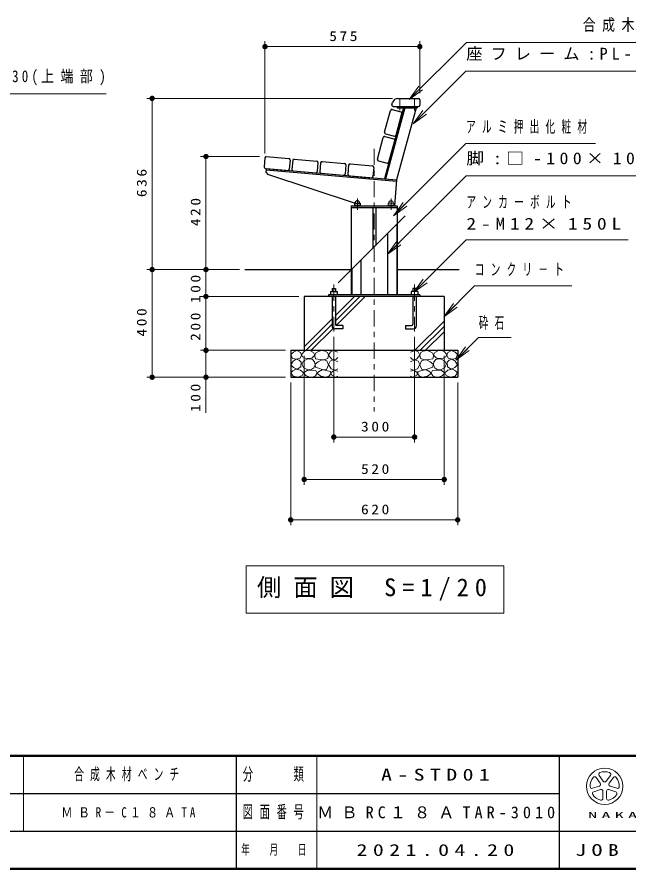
# Model space of a CAD drawing. Units: millimetres on the paper, scale 1:20. Extents: x -365 to 0, y 0 to 257.
# Drawn here: x -170.7 to -57.1, y 0 to 158.3 of the extents above; entities that cross this region are included whole.
import ezdxf

# ---------------------------------------------------------------- set-up
doc = ezdxf.new("R2010")
doc.units = ezdxf.units.MM
doc.linetypes.add('USER1', pattern=[4.5, 2.5, -2])
doc.linetypes.add('USER2', pattern=[6, 3, -1, 1, -1])
doc.layers.add('1_20', color=7, linetype='Continuous', lineweight=25)
doc.layers.add('LY_5', color=7, linetype='Continuous', lineweight=13)
doc.layers.add('99', color=7, linetype='Continuous')
doc.styles.add('ＭＳ ゴシック', font='')
doc.styles.get('ＭＳ ゴシック').set_extended_font_data('MS Gothic')

# ---------------------------------------------------------------- blocks, each defined once
blk = doc.blocks.new('filled_dot')
at = {"color": 0, "linetype": 'Continuous', "lineweight": -2, "const_width": 1.25}
blk.add_lwpolyline([(-0.625, 0, 1), (0.625, 0, 1)], format="xyb", close=True, dxfattribs=at)

msp = doc.modelspace()

# ---------------------------------------------------------------- linework, layer by layer
at = {"layer": '1_20', "lineweight": 13}
for p, q in [((-124.655, 132.935), (-124.655, 153.771)), ((-95.905, 144.153), (-95.905, 153.771)), ((-124.655, 152.771), (-95.905, 152.771)), ((-97.87, 142.945), (-96.102, 145.42)), ((-97.87, 142.945), (-95.748, 145.067)), ((-95.395, 144.713), (-97.87, 142.945)), ((-100.985, 143.153), (-146.609, 143.153)), ((-145.609, 111.353), (-145.609, 143.153)), ((-97.111, 138.453), (-95.344, 140.928)), ((-97.111, 138.453), (-94.99, 140.574)), ((-94.636, 140.221), (-97.111, 138.453)), ((-125.655, 132.353), (-136.609, 132.353)), ((-135.609, 111.353), (-135.609, 132.353)), ((-100.782, 121.357), (-99.015, 123.832)), ((-100.782, 121.357), (-98.661, 123.478)), ((-98.307, 123.124), (-100.782, 121.357)), ((-101.875, 114.197), (-100.107, 116.672)), ((-101.875, 114.197), (-99.753, 116.319)), ((-99.4, 115.965), (-101.875, 114.197)), ((-129.396, 111.353), (-146.609, 111.353)), ((-145.609, 91.353), (-145.609, 111.353)), ((-129.396, 111.353), (-136.609, 111.353)), ((-135.609, 106.353), (-135.609, 111.353)), ((-97.024, 107.123), (-95.256, 109.598)), ((-97.024, 107.123), (-94.902, 109.244)), ((-94.549, 108.89), (-97.024, 107.123)), ((-118.375, 106.353), (-136.609, 106.353)), ((-135.609, 96.353), (-135.609, 106.353)), ((-111.603, 102.779), (-108.028, 106.353)), ((-111.555, 101.836), (-107.038, 106.353)), ((-111.422, 100.98), (-106.048, 106.353)), ((-91.444, 102.601), (-89.676, 105.076)), ((-91.444, 102.601), (-89.323, 104.722)), ((-88.969, 104.369), (-91.444, 102.601)), ((-117.375, 97.007), (-112.219, 102.163)), ((-96.815, 96.353), (-91.375, 101.794)), ((-117.038, 96.353), (-112.186, 101.205)), ((-116.048, 96.353), (-112.067, 100.335)), ((-95.825, 96.353), (-91.375, 100.804)), ((-94.835, 96.353), (-91.375, 99.814)), ((-111.875, 98.836), (-111.875, 79.24)), ((-96.875, 98.836), (-96.875, 79.24)), ((-89.196, 94.523), (-87.428, 96.998)), ((-89.196, 94.523), (-87.074, 96.644)), ((-120.875, 96.353), (-136.609, 96.353)), ((-135.609, 84.753), (-135.609, 96.353)), ((-117.375, 95.353), (-117.375, 71.355)), ((-91.375, 95.353), (-91.375, 71.355)), ((-86.721, 96.291), (-89.196, 94.523)), ((-120.875, 91.353), (-146.609, 91.353)), ((-119.875, 90.353), (-119.875, 63.854)), ((-88.875, 90.353), (-88.875, 63.854)), ((-96.875, 80.24), (-111.875, 80.24)), ((-91.375, 72.355), (-117.375, 72.355)), ((-88.875, 64.854), (-119.875, 64.854)), ((-128.131, 56.32), (-128.131, 47.52)), ((-80.331, 56.32), (-128.131, 56.32)), ((-80.331, 47.52), (-80.331, 56.32)), ((-128.131, 47.52), (-80.331, 47.52))]:
    msp.add_line(p, q, dxfattribs=at)
at = {"layer": '1_20', "color": 1}
for p, q in [((-99.985, 143.153), (-96.155, 143.153)), ((-95.905, 142.903), (-95.905, 141.903)), ((-98.937, 141.428), (-102.48, 128.205)), ((-98.704, 141.428), (-102.253, 128.185)), ((-101.07, 141.968), (-100.951, 142.412)), ((-100.829, 141.653), (-96.155, 141.653)), ((-96.608, 141.428), (-100.204, 128.006)), ((-100.127, 141.653), (-100.127, 141.428)), ((-100.127, 141.428), (-96.377, 141.428)), ((-96.377, 141.653), (-96.377, 141.428)), ((-124.411, 129.396), (-124.348, 130.118)), ((-124.368, 129.894), (-100.224, 127.781)), ((-124.348, 130.118), (-100.204, 128.006)), ((-124.411, 129.396), (-124.113, 129.04)), ((-108.025, 123.67), (-124.113, 129.04)), ((-100.204, 128.006), (-100.625, 123.203))]:
    msp.add_line(p, q, dxfattribs=at)
at = {"layer": '1_20', "color": 1, "linetype": 'USER2', "lineweight": 13}
for p, q in [((-99.627, 143.153), (-99.627, 140.901)), ((-96.877, 143.153), (-96.877, 140.901))]:
    msp.add_line(p, q, dxfattribs=at)
at = {"layer": '1_20'}
for p, q in [((-102.435, 136.875), (-101.348, 140.932)), ((-101.042, 141.109), (-99.4, 140.669)), ((-100.31, 136.306), (-99.223, 140.363)), ((-102.258, 136.569), (-100.616, 136.129)), ((-103.781, 131.852), (-102.694, 135.909)), ((-102.387, 136.086), (-100.745, 135.646)), ((-101.656, 131.283), (-100.569, 135.34)), ((-124.676, 132.104), (-124.825, 130.411)), ((-124.406, 132.331), (-120.222, 131.965)), ((-119.994, 131.694), (-120.142, 130.001)), ((-119.496, 131.651), (-119.644, 129.957)), ((-119.225, 131.878), (-115.041, 131.512)), ((-114.045, 131.425), (-109.861, 131.059)), ((-103.604, 131.546), (-101.962, 131.106)), ((-124.597, 130.14), (-120.413, 129.774)), ((-114.814, 131.241), (-114.962, 129.548)), ((-114.316, 131.198), (-114.464, 129.504)), ((-109.634, 130.788), (-109.782, 129.094)), ((-109.136, 130.744), (-109.284, 129.051)), ((-108.865, 130.972), (-104.681, 130.606)), ((-104.454, 130.335), (-104.602, 128.641)), ((-119.417, 129.686), (-115.233, 129.32)), ((-114.237, 129.233), (-110.053, 128.867)), ((-109.057, 128.78), (-104.873, 128.414)), ((-108.025, 123.703), (-108.025, 123.203)), ((-108.025, 123.703), (-106.975, 123.703)), ((-106.975, 123.703), (-106.975, 123.203)), ((-108.625, 123.203), (-100.125, 123.203)), ((-108.625, 123.203), (-108.625, 106.653)), ((-108.625, 122.903), (-100.125, 122.903)), ((-108.025, 123.303), (-106.975, 123.303)), ((-104.625, 122.903), (-104.625, 115.353)), ((-104.075, 122.903), (-104.075, 115.903)), ((-100.125, 123.203), (-100.125, 106.653)), ((-111.082, 108.896), (-98.621, 121.357)), ((-100.2, 119.778), (-100.2, 106.653)), ((-101.875, 118.103), (-101.875, 106.653)), ((-106.875, 113.103), (-106.875, 106.653)), ((-128.396, 111.353), (-108.625, 111.353)), ((-108.55, 111.428), (-108.55, 106.653)), ((-100.125, 111.353), (-88.604, 111.353)), ((-91.375, 106.353), (-117.375, 106.353)), ((-117.375, 106.353), (-117.375, 96.353)), ((-112.875, 106.653), (-112.875, 106.353)), ((-95.875, 106.653), (-112.875, 106.653)), ((-95.875, 106.653), (-95.875, 106.353)), ((-91.375, 106.353), (-91.375, 96.353)), ((-119.875, 96.353), (-119.875, 91.353)), ((-119.875, 96.353), (-88.875, 96.353)), ((-88.875, 96.353), (-88.875, 91.353)), ((-119.875, 91.353), (-88.875, 91.353))]:
    msp.add_line(p, q, dxfattribs=at)
at = {"layer": '1_20', "linetype": 'USER2', "lineweight": 13}
for p, q in [((-104.375, 133.791), (-104.375, 84.978)), ((-107.5, 124.541), (-107.5, 122.425)), ((-101.25, 124.541), (-101.25, 122.425))]:
    msp.add_line(p, q, dxfattribs=at)
at = {"layer": '1_20', "linetype": 'USER1', "lineweight": 13}
for p, q in [((-101.775, 123.703), (-101.775, 123.203)), ((-100.725, 123.703), (-101.775, 123.703)), ((-100.725, 123.703), (-100.725, 123.203)), ((-100.725, 123.303), (-101.775, 123.303))]:
    msp.add_line(p, q, dxfattribs=at)
at = {"layer": '1_20', "color": 211}
for p, q in [((-112.192, 107.841), (-111.557, 107.841)), ((-112.192, 107.841), (-112.192, 107.268)), ((-111.557, 107.841), (-111.557, 107.268)), ((-97.192, 107.841), (-97.192, 107.268)), ((-96.557, 107.841), (-97.192, 107.841)), ((-96.557, 107.841), (-96.557, 107.268)), ((-112.48, 107.268), (-111.27, 107.268)), ((-112.48, 107.268), (-112.48, 106.653)), ((-112.192, 106.353), (-112.192, 100.841)), ((-111.557, 106.353), (-111.557, 101.226)), ((-111.27, 107.268), (-111.27, 106.674)), ((-97.48, 107.268), (-97.48, 106.674)), ((-96.27, 107.268), (-97.48, 107.268)), ((-97.192, 106.353), (-97.192, 101.226)), ((-96.557, 106.353), (-96.557, 100.841)), ((-96.27, 107.268), (-96.27, 106.653)), ((-110.192, 100.341), (-111.692, 100.341)), ((-110.192, 100.976), (-111.307, 100.976)), ((-110.192, 100.976), (-110.192, 100.341)), ((-98.557, 100.976), (-98.557, 100.341)), ((-98.557, 100.976), (-97.442, 100.976)), ((-98.557, 100.341), (-97.057, 100.341))]:
    msp.add_line(p, q, dxfattribs=at)
at = {"layer": '1_20', "color": 211, "linetype": 'USER2', "lineweight": 13}
for p, q in [((-111.875, 108.555), (-111.875, 99.836)), ((-96.875, 108.555), (-96.875, 99.836))]:
    msp.add_line(p, q, dxfattribs=at)
at = {"layer": '1_20', "lineweight": 13}
for points in [[(-97.87, 142.945), (-87.263, 153.552), (-21.241, 153.552)], [(-97.111, 138.453), (-87.373, 148.192), (-36.266, 148.192)], [(-226.074, 138.091), (-220.186, 143.978), (-154.173, 143.978)], [(-100.782, 121.357), (-87.347, 134.792), (-63.312, 134.792)], [(-101.875, 114.197), (-87.312, 128.76), (-15.265, 128.76)], [(-97.024, 107.123), (-87.295, 116.851), (-57.244, 116.851)], [(-91.444, 102.601), (-85.721, 108.324), (-67.703, 108.324)], [(-89.196, 94.523), (-85.015, 98.704), (-78.964, 98.704)], [(-111.125, 96.018), (-111.98, 96.335), (-112.519, 96.066), (-112.836, 95.464), (-112.249, 94.703), (-111.473, 94.64), (-111.125, 95.036)], [(-97.625, 96.018), (-96.769, 96.335), (-96.231, 96.066), (-95.914, 95.464), (-96.5, 94.703), (-97.276, 94.64), (-97.625, 95.036)], [(-111.14, 94.212), (-111.901, 94.608), (-112.535, 94.355), (-112.836, 93.705), (-112.392, 92.929), (-111.632, 92.691), (-111.14, 92.897)], [(-97.609, 94.212), (-96.848, 94.608), (-96.215, 94.355), (-95.914, 93.705), (-96.357, 92.929), (-97.118, 92.691), (-97.609, 92.897)], [(-111.125, 92.485), (-111.79, 92.691), (-112.439, 92.137), (-112.265, 91.741), (-111.536, 91.376), (-111.125, 91.535)], [(-97.625, 92.485), (-96.959, 92.691), (-96.31, 92.137), (-96.484, 91.741), (-97.213, 91.376), (-97.625, 91.535)]]:
    msp.add_lwpolyline(points, dxfattribs=at)
for points in [[(-118.752, 96.323), (-119.386, 96.022), (-119.861, 95.547), (-119.56, 94.85), (-118.831, 94.707), (-118.134, 94.866), (-117.881, 95.452), (-118.071, 95.959)], [(-116.781, 96.328), (-117.308, 96.193), (-117.889, 95.557), (-117.659, 95.138), (-117.202, 94.901), (-116.686, 94.828), (-115.943, 94.895), (-115.375, 95.436), (-115.659, 95.936), (-116.193, 96.246)], [(-114.19, 96.338), (-114.727, 96.114), (-115.273, 95.846), (-115.389, 95.345), (-115.255, 94.781), (-114.432, 94.62), (-113.707, 94.575), (-112.982, 94.834), (-112.83, 95.443), (-113.062, 95.953), (-113.465, 96.177)], [(-94.559, 96.338), (-94.022, 96.114), (-93.476, 95.846), (-93.36, 95.345), (-93.494, 94.781), (-94.318, 94.62), (-95.043, 94.575), (-95.768, 94.834), (-95.92, 95.443), (-95.687, 95.953), (-95.284, 96.177)], [(-91.968, 96.328), (-91.441, 96.193), (-90.86, 95.557), (-91.09, 95.138), (-91.547, 94.901), (-92.063, 94.828), (-92.806, 94.895), (-93.374, 95.436), (-93.09, 95.936), (-92.557, 96.246)], [(-89.997, 96.323), (-89.363, 96.022), (-88.888, 95.547), (-89.189, 94.85), (-89.918, 94.707), (-90.615, 94.866), (-90.868, 95.452), (-90.678, 95.959)], [(-118.879, 94.676), (-119.418, 94.327), (-119.861, 93.646), (-119.354, 93.186), (-118.689, 92.87), (-117.992, 93.313), (-117.912, 94.153), (-118.32, 94.515)], [(-117.416, 93.111), (-116.795, 92.766), (-116.119, 92.719), (-115.605, 93.081), (-115.362, 93.679), (-115.474, 94.216), (-115.821, 94.625), (-116.287, 94.789), (-116.821, 94.733), (-117.511, 94.364), (-117.808, 93.787)], [(-114.24, 94.507), (-114.794, 94.21), (-115.321, 93.791), (-115.267, 93.237), (-114.524, 92.967), (-113.889, 92.75), (-113.24, 92.777), (-112.835, 93.642), (-113.186, 94.399), (-113.69, 94.564)], [(-94.509, 94.507), (-93.955, 94.21), (-93.428, 93.791), (-93.482, 93.237), (-94.225, 92.967), (-94.86, 92.75), (-95.509, 92.777), (-95.915, 93.642), (-95.563, 94.399), (-95.06, 94.564)], [(-91.333, 93.111), (-91.955, 92.766), (-92.631, 92.719), (-93.144, 93.081), (-93.387, 93.679), (-93.276, 94.216), (-92.928, 94.625), (-92.462, 94.789), (-91.928, 94.733), (-91.238, 94.364), (-90.941, 93.787)], [(-89.87, 94.676), (-89.332, 94.327), (-88.888, 93.646), (-89.395, 93.186), (-90.06, 92.87), (-90.758, 93.313), (-90.837, 94.153), (-90.429, 94.515)], [(-118.92, 92.879), (-119.489, 92.56), (-119.826, 92.137), (-119.423, 91.571), (-118.48, 91.368), (-117.764, 91.687), (-117.491, 92.192), (-118.03, 92.648)], [(-116.065, 92.672), (-116.848, 92.631), (-117.511, 92.158), (-117.078, 91.699), (-116.389, 91.388), (-115.824, 91.38), (-115.281, 91.604), (-114.943, 92.131), (-115.2, 92.618)], [(-113.949, 92.763), (-114.72, 92.344), (-114.963, 92.047), (-114.274, 91.561), (-113.328, 91.371), (-112.798, 91.555), (-112.449, 91.98), (-112.476, 92.398), (-113.341, 92.628)], [(-94.8, 92.763), (-94.03, 92.344), (-93.786, 92.047), (-94.476, 91.561), (-95.422, 91.371), (-95.951, 91.555), (-96.3, 91.98), (-96.273, 92.398), (-95.408, 92.628)], [(-92.685, 92.672), (-91.901, 92.631), (-91.238, 92.158), (-91.671, 91.699), (-92.36, 91.388), (-92.925, 91.38), (-93.468, 91.604), (-93.806, 92.131), (-93.55, 92.618)], [(-89.829, 92.879), (-89.261, 92.56), (-88.923, 92.137), (-89.326, 91.571), (-90.269, 91.368), (-90.985, 91.687), (-91.258, 92.192), (-90.719, 92.648)]]:
    msp.add_lwpolyline(points, close=True, dxfattribs=at)
at = {"layer": '1_20', "color": 1}
for centre, radius, start, end in [((-99.985, 142.153), 1, 90, 164.99999), ((-96.155, 142.903), 0.25, 0, 90), ((-100.829, 141.903), 0.25, 164.99999, 270), ((-96.155, 141.903), 0.25, 270, 0)]:
    msp.add_arc(centre, radius, start, end, dxfattribs=at)
at = {"layer": '1_20'}
for centre, radius, start, end in [((-101.106, 140.867), 0.25, 75, 165), ((-99.464, 140.427), 0.25, 345, 75), ((-102.193, 136.811), 0.25, 165, 255), ((-100.551, 136.371), 0.25, 255, 345), ((-102.452, 135.845), 0.25, 75, 165), ((-100.81, 135.405), 0.25, 345, 75), ((-124.427, 132.082), 0.25, 85, 175), ((-120.243, 131.716), 0.25, 355, 85), ((-119.247, 131.629), 0.25, 85, 175), ((-115.063, 131.263), 0.25, 355, 85), ((-114.067, 131.176), 0.25, 85, 175), ((-103.539, 131.788), 0.25, 165, 255), ((-124.576, 130.389), 0.25, 175, 265), ((-120.391, 130.023), 0.25, 265, 355), ((-119.395, 129.936), 0.25, 175, 265), ((-109.883, 130.81), 0.25, 355, 85), ((-108.887, 130.723), 0.25, 85, 175), ((-104.703, 130.357), 0.25, 355, 85), ((-101.897, 131.348), 0.25, 255, 345), ((-115.211, 129.569), 0.25, 265, 355), ((-114.215, 129.482), 0.25, 175, 265), ((-110.031, 129.116), 0.25, 265, 355), ((-109.035, 129.029), 0.25, 175, 265), ((-104.851, 128.663), 0.25, 265, 355), ((-107.5, 123.703), 0.425, 359.99999, 179.99999)]:
    msp.add_arc(centre, radius, start, end, dxfattribs=at)
at = {"layer": '1_20', "linetype": 'USER1', "lineweight": 13}
msp.add_arc((-101.25, 123.703), 0.425, 0.00001, 180, dxfattribs=at)
at = {"layer": '1_20', "color": 211}
for centre, radius, start, end in [((-111.692, 100.841), 0.5, 179.99998, 270.00002), ((-111.307, 101.226), 0.25, 179.99998, 270.00002), ((-97.442, 101.226), 0.25, 269.99998, 0.00002), ((-97.057, 100.841), 0.5, 269.99998, 0.00002)]:
    msp.add_arc(centre, radius, start, end, dxfattribs=at)
at = {"layer": 'LY_5', "lineweight": 50}
for p, q in [((-365, 21), (0, 21)), ((-365, 0), (0, 0))]:
    msp.add_line(p, q, dxfattribs=at)
at = {"layer": 'LY_5'}
for p, q in [((-169.5, 21), (-169.5, 7)), ((-115, 21), (-115, 0)), ((-62.39, 15.917), (-63.175, 16.997)), ((-62.629, 17.393), (-61.844, 16.313)), ((-61.298, 16.313), (-60.513, 17.393)), ((-59.967, 16.997), (-60.752, 15.917)), ((-63.828, 14.985), (-62.559, 15.397)), ((-62.35, 14.755), (-63.62, 14.343)), ((-61.908, 13.099), (-61.908, 14.434)), ((-61.233, 14.434), (-61.233, 13.099)), ((-59.522, 14.343), (-60.792, 14.755)), ((-60.583, 15.397), (-59.313, 14.985))]:
    msp.add_line(p, q, dxfattribs=at)
at = {"layer": 'LY_5', "color": 211, "lineweight": 25}
for p, q in [((-130, 21), (-130, 0)), ((-70, 21), (-70, 0)), ((-182.5, 14), (-70, 14)), ((-237.5, 7), (0, 7))]:
    msp.add_line(p, q, dxfattribs=at)
at = {"layer": 'LY_5'}
msp.add_circle((-61.571, 15.363), 3.375, dxfattribs=at)
for centre, radius, start, end in [((-62.356, 17.592), 0.338, 109.39847, 215.99997), ((-61.571, 15.363), 2.7, 70.60155, 109.39847), ((-60.786, 17.592), 0.338, 324, 70.60155), ((-61.571, 15.363), 2.7, 142.60154, 181.39846), ((-63.448, 16.798), 0.338, 35.99999, 142.60154), ((-62.663, 15.718), 0.338, 287.99998, 35.99999), ((-61.571, 16.512), 0.338, 215.99998, 324), ((-60.479, 15.718), 0.338, 143.99996, 251.99999), ((-59.694, 16.798), 0.338, 37.39846, 143.99995), ((-61.571, 15.363), 2.7, 358.60155, 37.39847), ((-63.933, 15.306), 0.338, 181.39848, 287.99997), ((-63.516, 14.022), 0.338, 107.99999, 214.60154), ((-62.246, 14.434), 0.338, 359.99997, 107.99999), ((-60.896, 14.434), 0.338, 71.99997, 179.99999), ((-59.626, 14.022), 0.338, 325.39847, 71.99996), ((-59.209, 15.306), 0.338, 252.00001, 358.60156), ((-61.571, 15.363), 2.7, 214.60156, 253.39848), ((-62.246, 13.099), 0.338, 253.39847, 359.99997), ((-60.896, 13.099), 0.338, 179.99999, 286.60154), ((-61.571, 15.363), 2.7, 286.60155, 325.39847)]:
    msp.add_arc(centre, radius, start, end, dxfattribs=at)

# ---------------------------------------------------------------- block references
at = {"layer": '1_20', "lineweight": 13, "xscale": 0.4, "yscale": 0.4}
for p in [(-124.655, 152.771), (-111.875, 80.24), (-117.375, 72.355), (-119.875, 64.854)]:
    msp.add_blockref('filled_dot', p, dxfattribs=at)
for p, rotation in [((-95.905, 152.771), 180), ((-145.609, 143.153), 270), ((-135.609, 132.353), 270), ((-145.609, 111.353), 270), ((-145.609, 111.353), 90), ((-135.609, 111.353), 270), ((-135.609, 111.353), 90), ((-135.609, 106.353), 270), ((-135.609, 96.353), 270), ((-145.609, 91.353), 90), ((-135.609, 91.353), 90), ((-96.875, 80.24), 180), ((-91.375, 72.355), 180), ((-88.875, 64.854), 180)]:
    msp.add_blockref('filled_dot', p, dxfattribs=dict(at, rotation=rotation))

# ---------------------------------------------------------------- texts
at = {"layer": '1_20', "style": 'ＭＳ ゴシック'}
for s, insert, char_height, attachment_point in [('\\T1.5;\\W0.8;\u3000\u3000\u3000\u3000\u3000\u3000合成木材\u3000105×30(上端部)', (-87.241, 156.552), 2.199, 4), ('\\T1.33;\\W1.15;575', (-109.863, 153.771), 1.833, 8), ('\\T1.5;座フレーム:PL-4.5/PL-6', (-87.266, 151.192), 2.199, 4), ('\\T1.5;\\W0.8;\u3000\u3000\u3000\u3000\u3000\u3000合成木材\u3000105×30(上端部)', (-220.173, 146.978), 2.199, 4), ('\\T1.64;\\W0.6;アルミ押出化粧材', (-87.312, 137.792), 2.199, 4), ('\\T1.5;\\W1.1;脚:□-100×100×3.2/PL-6×75w', (-87.265, 131.76), 2.199, 4), ('\\T1.64;\\W0.6;アンカーボルト', (-87.244, 123.851), 2.199, 4), ('\\T1.5;\\W1.2;2-M12×150L', (-87.244, 119.851), 2.199, 4), ('\\T1.64;\\W0.6;コンクリ－ト', (-85.703, 111.324), 2.199, 4), ('\\T1.64;\\W0.6;砕石', (-84.964, 101.354), 2.199, 4), ('\\T1.33;\\W1.15;300', (-103.958, 81.24), 1.833, 8), ('\\T1.33;\\W1.15;520', (-103.959, 73.355), 1.833, 8), ('\\T1.33;\\W1.15;620', (-103.959, 65.854), 1.833, 8), ('\\T1.5;側面図\\~S=1/20', (-104.231, 51.92), 3.299, 5)]:
    msp.add_mtext(s, dxfattribs=dict(at, insert=insert, char_height=char_height, attachment_point=attachment_point))
at = {"layer": '1_20', "char_height": 1.833, "attachment_point": 8, "rotation": 90, "style": 'ＭＳ ゴシック'}
for s, insert in [('\\T1.33;\\W1.15;636', (-146.609, 127.67)), ('\\T1.33;\\W1.15;420', (-136.609, 122.268)), ('\\T1.33;\\W1.15;100', (-136.609, 107.987)), ('\\T1.33;\\W1.15;400', (-146.609, 101.77)), ('\\T1.33;\\W1.15;200', (-136.609, 100.971)), ('\\T1.33;\\W1.15;100', (-136.609, 87.753))]:
    msp.add_mtext(s, dxfattribs=dict(at, insert=insert))
at = {"layer": '99', "attachment_point": 5, "style": 'ＭＳ ゴシック'}
for s, insert, char_height in [('\\T1.64;\\W0.6;合成木材ベンチ', (-149.75, 17.5), 2.199), ('\\T1.5;\\W1.35;A-STD01', (-92.5, 17.5), 2.199), ('\\T1.53;\\W0.8;ＭＢR－C１８ＡTA', (-149.75, 10.5), 1.906), ('\\T1.5;ＭＢRC１８ＡTAR-3010', (-92.5, 10.5), 2.199), ('\\T1.5;\\W1.35;2021.04.20', (-92.5, 3.5), 2.199)]:
    msp.add_mtext(s, dxfattribs=dict(at, insert=insert, char_height=char_height))
at = {"layer": 'LY_5', "color": 4, "attachment_point": 5, "style": 'ＭＳ ゴシック'}
for s, insert, char_height in [('\\T1.64;\\W0.6;分\u3000\u3000類', (-122.5, 17.5), 2.346), ('\\T1.64;\\W0.6;図面番号', (-122.5, 10.5), 2.346), ('\\T1.5;\\W2.2;NAKAMURA\\~MFG.CORPORATION', (-35, 10), 1.1), ('\\T1.64;\\W0.6;年\u3000月\u3000日', (-122.5, 3.5), 1.906), ('\\T1.5;\\W1.35;JOB', (-62.5, 3.5), 2.199)]:
    msp.add_mtext(s, dxfattribs=dict(at, insert=insert, char_height=char_height))

doc.saveas('drawing.dxf')
